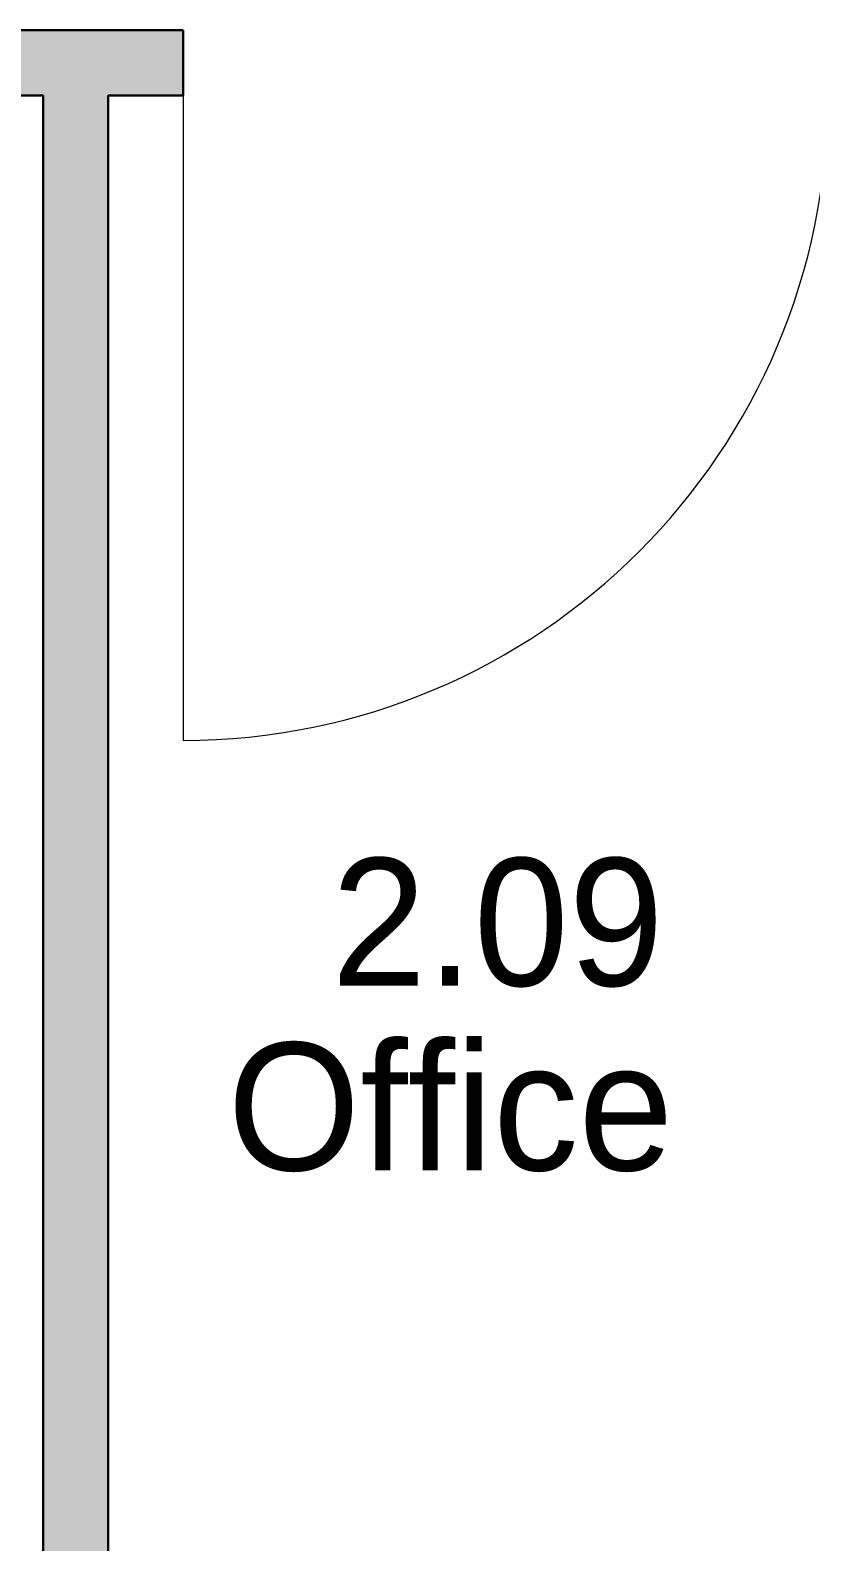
# Model space of a CAD drawing. Header units: millimetres. Extents: x 155927 to 295199, y -4084 to 97293.
# Drawn here: x 220029 to 221251, y 11241 to 13608 of the extents above; entities that cross this region are included whole.
import ezdxf

# ---------------------------------------------------------------- set-up
doc = ezdxf.new("R2010")
doc.units = ezdxf.units.MM
doc.header["$MEASUREMENT"] = 0
for name, color, linetype, lineweight in [('A-AREA-IDEN', 7, 'CONTINUOUS', 9), ('A-DOOR', 4, 'CONTINUOUS', 9), ('A-WALL-PATT', 7, 'CONTINUOUS', 9), ('I-WALL', 7, 'CONTINUOUS', 9)]:
    doc.layers.add(name, color=color, linetype=linetype, lineweight=lineweight)
doc.styles.add('Century Gothic', font='GOTHIC.TTF', dxfattribs={"height": 200})

msp = doc.modelspace()

# ---------------------------------------------------------------- hatches: boundary and pattern name
at = {"layer": 'A-WALL-PATT'}
h = msp.add_hatch(color=256, dxfattribs=at)
h.paths.add_polyline_path([(220048.8, 13505.6), (220048.8, 13607.6), (218578.3, 13607.6), (218578.3, 13505.6)], flags=0)
h.paths.add_polyline_path([(217348.8, 13505.6), (217568.3, 13505.6), (217568.3, 13607.6), (215880.3, 13607.6), (215880.3, 13505.6)], flags=0)
h.paths.add_polyline_path([(214870.3, 13505.6), (214870.3, 13607.6), (213178.3, 13607.6), (213178.3, 13505.6), (214752.8, 13505.6)], flags=0)
h.paths.add_polyline_path([(212168.3, 13505.6), (212168.3, 13607.6), (210478.3, 13607.6), (210478.3, 13505.6), (212050.8, 13505.6)], flags=0)
h.paths.add_polyline_path([(209468.3, 13505.6), (209468.3, 13607.6), (207754.3, 13607.6), (207754.3, 13505.6), (209350.8, 13505.6)], flags=0)
h.paths.add_polyline_path([(206524.8, 13505.6), (206744.3, 13505.6), (206744.3, 13607.6), (205030.3, 13607.6), (205030.3, 13505.6), (205764.1, 13505.6)], flags=0)
h.paths.add_polyline_path([(204020.3, 13505.6), (204020.3, 13607.6), (203912.8, 13607.6), (203912.8, 13505.6)], flags=0)
msp.add_hatch(color=256, dxfattribs=at).paths.add_polyline_path([(220150.8, 9815.3), (220150.8, 13607.6), (220048.8, 13607.6), (220048.8, 9815.3)], flags=0)
h = msp.add_hatch(color=256, dxfattribs=at)
h.paths.add_polyline_path([(224975.1, 13505.6), (225448.8, 13505.6), (225448.8, 13607.6), (223954.3, 13607.6), (223954.3, 13505.6)], flags=0)
h.paths.add_polyline_path([(221278.3, 13505.6), (222944.3, 13505.6), (222944.3, 13607.6), (221278.3, 13607.6)], flags=0)
h.paths.add_polyline_path([(220268.3, 13505.6), (220268.3, 13607.6), (220150.8, 13607.6), (220150.8, 13505.6), (220172.3, 13505.6)], flags=0)

# ---------------------------------------------------------------- linework, layer by layer
at = {"layer": 'A-DOOR'}
msp.add_line((220268.3, 13505.6), (220268.3, 12495.6), dxfattribs=at)
msp.add_arc((220268.3, 13505.6), 1010, 270, 0, dxfattribs=at)
at = {"layer": 'I-WALL', "lineweight": 30}
for p, q in [((220048.8, 13607.6), (218578.3, 13607.6)), ((220150.8, 13607.6), (220048.8, 13607.6)), ((220268.3, 13607.6), (220150.8, 13607.6)), ((220268.3, 13505.6), (220268.3, 13607.6)), ((218578.3, 13505.6), (220048.8, 13505.6)), ((220048.8, 13505.6), (220048.8, 9815.3)), ((220150.8, 9815.3), (220150.8, 13505.6)), ((220150.8, 13505.6), (220268.3, 13505.6))]:
    msp.add_line(p, q, dxfattribs=at)

# ---------------------------------------------------------------- texts
at = {"layer": 'A-AREA-IDEN', "style": 'Century Gothic'}
for s, p in [('2.09', (220500.4, 12111.2)), ('Office', (220337.7, 11822.2))]:
    msp.add_text(s, height=200, dxfattribs=at).set_placement(p)

doc.saveas('drawing.dxf')
